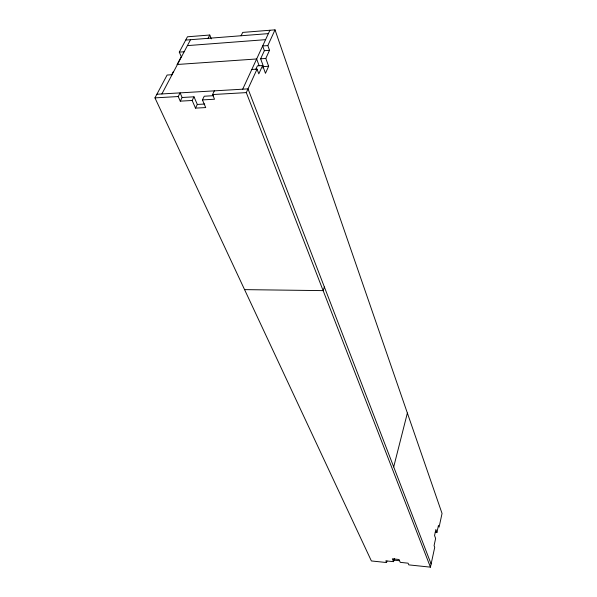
<?xml version="1.0" encoding="UTF-8"?>
<svg xmlns="http://www.w3.org/2000/svg" width="597" height="597" viewBox="0 0 597 597"><rect width="100%" height="100%" fill="white"/><g stroke="black" fill="none" stroke-linecap="round" stroke-linejoin="round"><path stroke-width="0.9" d="M172.04 74.715L167.1 75.043L154.951 97.878L371.386 560.949L386.572 562.546L385.811 560.852L393.572 561.658L392.333 558.814L399.042 559.508L400.259 562.359L408.094 563.18L408.803 564.881L430.437 567.15L434.72 547.322L434.079 545.591L435.623 538.457L434.556 535.531L435.877 529.449L436.944 532.39L435.265 532.233M436.944 532.39L438.467 525.367L439.093 527.129L442.049 513.457L275.023 29.85L242.718 32.41L241.091 35.753M393.572 561.658L394.311 558.568M386.572 562.546L386.946 561.001M393.699 466.929L407.37 413.042M324.365 286.993L323.141 290.627L244.569 289.627M275.023 29.85L267.829 45.581L269.508 50.312L265.814 58.446L268.635 66.26L265.464 73.319L262.613 65.513L257.404 65.857L255.874 69.192M262.613 65.513L258.814 73.864L257.053 69.125L251.807 69.468M262.844 68.021L263.486 66.603L260.643 58.804L264.359 50.685L262.665 45.962L267.829 45.581M430.437 567.15L246.307 92.61L257.053 69.125M242.703 89.184L269.919 30.253M192.159 100.483L180.272 101.147L182.137 97.49L194.003 96.811L192.159 100.483L195.495 108.117L205.719 107.579L202.435 99.908L214.517 99.229L212.569 94.557L214.36 90.856M202.435 99.908L204.249 96.221L213.517 95.692M195.495 108.117L197.316 104.445L194.003 96.811M180.272 101.147L178.212 96.542L180.093 92.878L182.137 97.49M208.077 38.335L209.778 35.022L187.451 36.79L179.294 52.126L181.257 56.685L177.07 64.603M171.72 74.729L173.436 71.483M161.884 93.953L190.525 39.708M185.697 40.081L268.359 33.626M187.406 45.611L265.575 39.663M179.294 52.126L184.16 51.767M264.359 50.685L269.508 50.312M177.451 64.469L256.658 58.969L259.12 65.648M260.643 58.804L265.814 58.446M263.486 66.603L268.635 66.26M156.884 94.244L248.024 88.871L431.116 564.016M154.951 97.878L178.212 96.542M212.569 94.557L246.307 92.61M197.316 104.445L204.726 104.042M393.796 560.135L399.348 560.71M209.778 35.022L211.308 38.857"/></g></svg>
